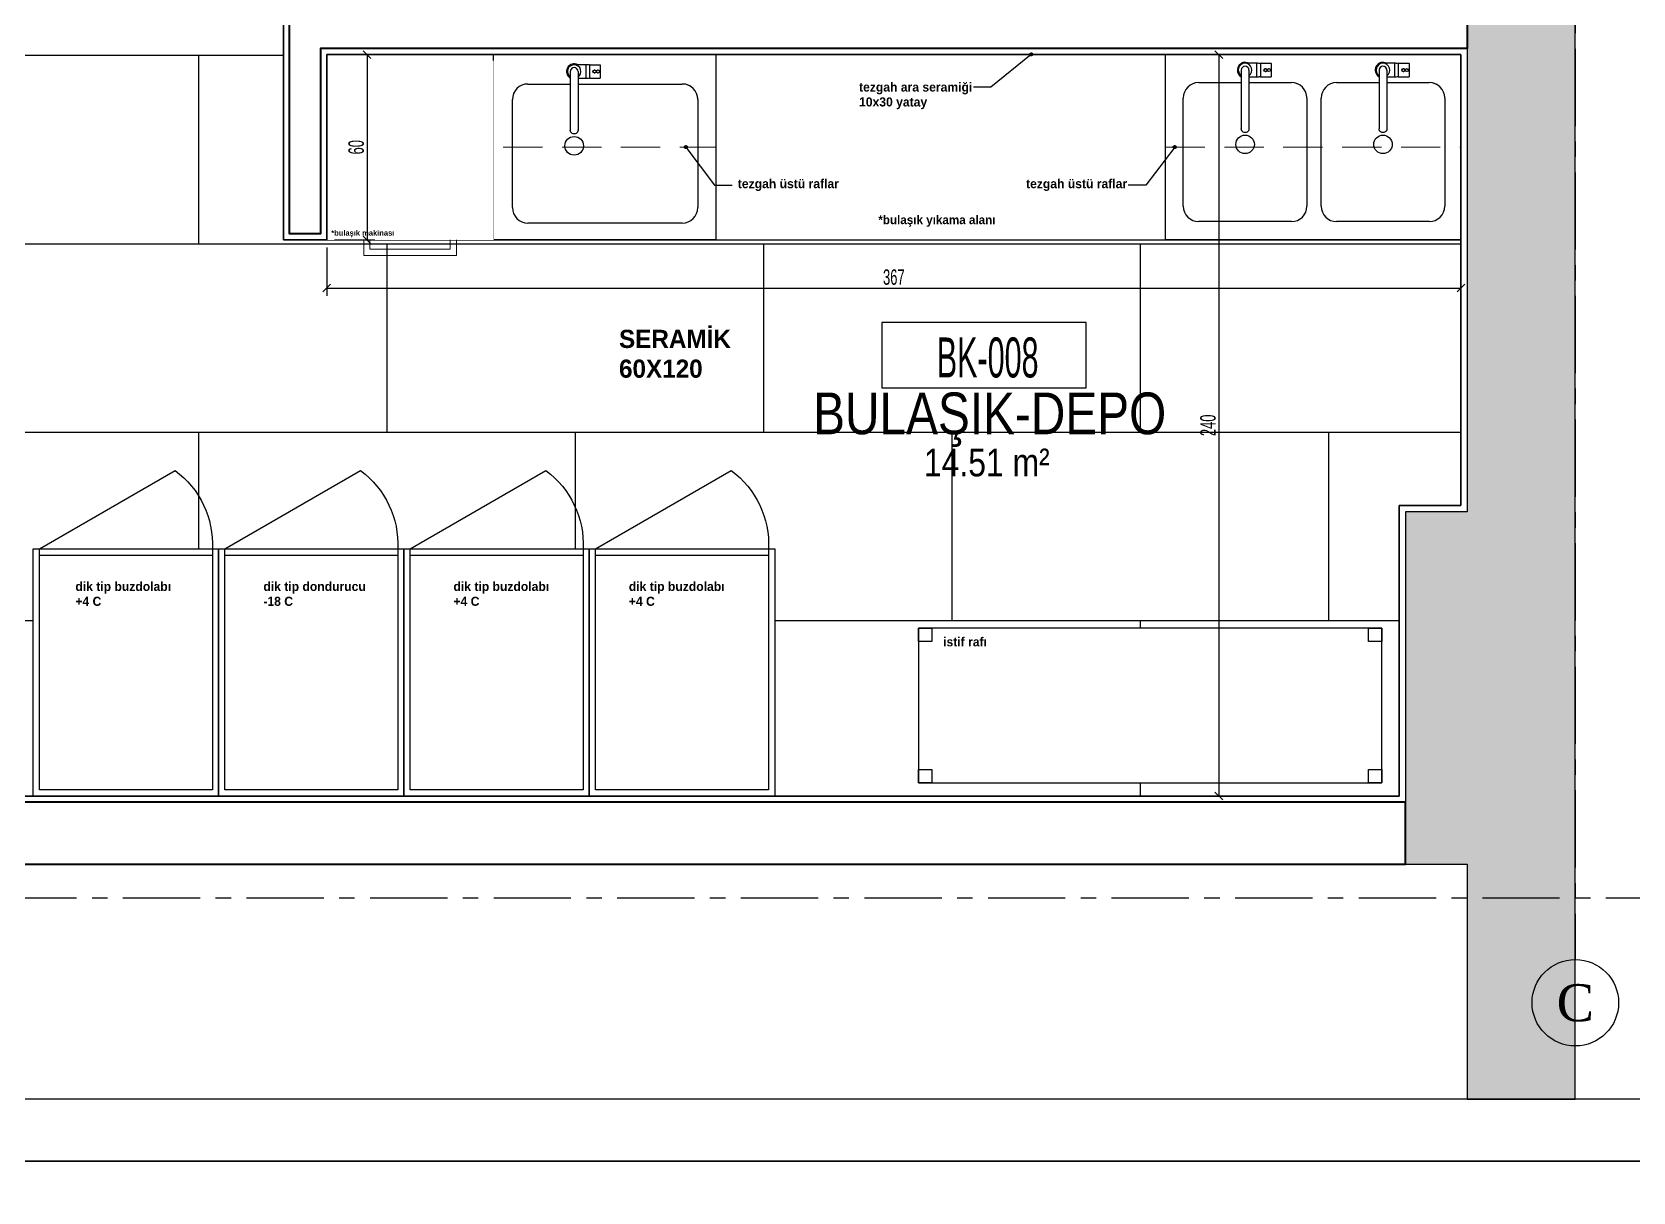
# Model space of a CAD drawing. Header units: millimetres. Extents: x 933584 to 974011, y 4545988 to 4553664.
# Drawn here: x 939766 to 940285, y 4548345 to 4548721 of the extents above; entities that cross this region are included whole.
import ezdxf
from ezdxf.enums import TextEntityAlignment as Align

# ---------------------------------------------------------------- set-up
doc = ezdxf.new("R2010")
doc.units = ezdxf.units.MM
doc.set_wipeout_variables(frame=1)
doc.header["$PDMODE"] = 35
for name, pattern in [('568_AVN_KES_01$0$HIDDEN', [0.375, 0.25, -0.125]), ('CENTER', [2, 1.25, -0.25, 0.25, -0.25]), ('DOT2', [3.175, 0, -3.175]), ('HIDDEN', [9.525, 6.35, -3.175]), ('HIDDENX2', [19.05, 12.7, -6.35])]:
    doc.linetypes.add(name, pattern=pattern)
doc.layers.get('0').update_dxf_attribs({"color": 255})
doc.layers.get('Defpoints').update_dxf_attribs({"color": 8})
for name, color, linetype in [('0-CSX-CXS_20', 14, 'CENTER'), ('0-DMS-50', 143, 'Continuous'), ('0-EST-MEA', 10, 'Continuous'), ('0-HSL-HTC', 253, 'Continuous'), ('0-HSL-HTC_200', 1, 'Continuous'), ('0-HSL-SLD', 252, 'Continuous'), ('0-LNS-SPL', 13, '568_AVN_KES_01$0$HIDDEN'), ('0-LNS-VLF', 11, 'Continuous'), ('0-TXT-NRS', 6, 'Continuous'), ('0-TXT-PBX', 6, 'Continuous'), ('0-TXT-PTX_50', 8, 'Continuous'), ('0-TXT-XBX_20', 3, 'Continuous'), ('2-SPS-RCN', 2, 'Continuous'), ('8-KBT-KEQ', 4, 'Continuous')]:
    doc.layers.add(name, color=color, linetype=linetype)
for name, color, linetype, lineweight in [('2-SPS-IBW', 5, 'Continuous', 40), ('3-OPN-WDR', 4, 'Continuous', 18), ('WNG-02-METAL', 71, 'Continuous', 15), ('WNG-08-WIREDUCT', 120, 'Continuous', 15)]:
    doc.layers.add(name, color=color, linetype=linetype, lineweight=lineweight)
doc.styles.add('Century Gothic_B_3', font='GOTHICB.TTF', dxfattribs={"height": 4})
doc.styles.add('dim_romans_50', font='swissl.ttf', dxfattribs={"width": 0.6, "height": 5})
doc.styles.add('MAHAL YAZISI', font='ARIALN.TTF', dxfattribs={"width": 0.8})
doc.styles.get("Standard").update_dxf_attribs({"font": 'times.ttf'})
doc.dimstyles.new('ONK_dim 1_50', dxfattribs={"dimscale": 5, "dimtxt": 4, "dimasz": 0.5, "dimexe": 0.5, "dimexo": 0.5, "dimgap": 0.2, "dimtad": 1, "dimdec": 1, "dimrnd": 0.5, "dimzin": 9, "dimtxsty": 'dim_romans_50', "dimblk": 'OBLIQUE', "dimcen": 1, "dimclre": 256, "dimclrt": 256, "dimazin": 2, "dimtfac": 1, "dimtdec": 1, "dimtix": 1, "dimtmove": 2, "dimatfit": 3, "dimldrblk": 'OBLIQUE', "dimfxl": 3, "dimfxlon": 1, "dimarcsym": 0})

# ---------------------------------------------------------------- blocks, each defined once
blk = doc.blocks.new('DBXDB')
at = {"layer": '2-SPS-IBW'}
blk.add_lwpolyline([(941153.16, 4548608.89), (941153.16, 4548608.89), (941153.16, 4548608.89), (940402.16, 4548608.89), (940402.16, 4548588.89), (941153.16, 4548588.89), (941153.16, 4548608.89)], close=True, dxfattribs=at)
blk = doc.blocks.new('aksno_20')
at = {"layer": '0-TXT-XBX_20'}
blk.add_circle((0, 0), 7, dxfattribs=at)
blk.add_attdef('AKSNO', text='', height=6).set_placement((0, 0), align=Align.MIDDLE_CENTER)
blk = doc.blocks.new('ZVBXCB')
at = {"layer": '0-CSX-CXS_20', "ltscale": 20}
blk.add_line((933780.76, 4548440.54), (932221.52, 4548440.54), dxfattribs=at)
blk.add_lwpolyline([(933665.85, 4549835.4), (933665.85, 4548420.65)], dxfattribs=at)
at = {"layer": '0-TXT-XBX_20'}
ref = blk.add_blockref('aksno_20', (933665.85, 4548406.65), dxfattribs=dict(at, xscale=2, yscale=2, zscale=2))
ref.add_attrib('AKSNO', 'C', dxfattribs={"color": 7, "height": 12}).set_placement((933665.85, 4548406.65), align=Align.MIDDLE_CENTER)
blk = doc.blocks.new('FDSVBDVBDZVB')
at = {"layer": '0-HSL-HTC_200'}
h = blk.add_hatch(dxfattribs=at)
h.set_pattern_fill('ANSI33', color=256)
h.set_pattern_definition([(45, (935941.6384, 4550274.5564), (-4.490128, 4.490128), []), (45, (935946.1285, 4550274.5564), (-4.490128, 4.490128), [3.175, -1.5875])])
h.paths.add_polyline_path([(941208.16, 4549972.76), (941173.16, 4549972.76), (941173.16, 4548702.89), (941153.16, 4548702.89), (941153.16, 4548588.89), (941173.16, 4548588.89), (941173.16, 4548512.76), (941208.16, 4548512.76)])
at = {"layer": '2-SPS-RCN'}
blk.add_lwpolyline([(941208.16, 4549972.76), (941173.16, 4549972.76), (941173.16, 4548702.89), (941153.16, 4548702.89), (941153.16, 4548588.89), (941173.16, 4548588.89), (941173.16, 4548512.76), (941208.16, 4548512.76)], close=True, dxfattribs=at)
blk = doc.blocks.new('batarya')
at = {"layer": 'WNG-02-METAL'}
for p, q in [((22327.06, 6765.6), (22330.11, 6767.92)), ((22326.01, 6764.8), (22323.42, 6762.84)), ((22323.42, 6762.77), (22326.02, 6759.34)), ((22326.21, 6764.87), (22328.79, 6761.47)), ((22329.72, 6762.1), (22327.06, 6765.6)), ((22331.78, 6763.66), (22329.72, 6762.1)), ((22330.45, 6765.41), (22341.94, 6750.28)), ((22332.44, 6766.92), (22343.93, 6751.79)), ((22328.67, 6761.3), (22326.09, 6759.33))]:
    blk.add_line(p, q, dxfattribs=at)
for points in [[(22326.01, 6764.8), (22326.05, 6764.83), (22326.19, 6764.87)], [(22326.19, 6764.87), (22326.2, 6764.87), (22326.21, 6764.87), (22326.21, 6764.87)], [(22328.79, 6761.45), (22328.71, 6761.33), (22328.67, 6761.3)], [(22328.79, 6761.47), (22328.8, 6761.46), (22328.79, 6761.46), (22328.79, 6761.45)], [(22341.94, 6750.28), (22342.16, 6750.05), (22342.44, 6749.89), (22342.76, 6749.81), (22343.08, 6749.81), (22343.39, 6749.9), (22343.68, 6750.06)], [(22343.68, 6750.06), (22343.91, 6750.29), (22344.07, 6750.57), (22344.16, 6750.88), (22344.17, 6751.2), (22344.09, 6751.51), (22343.93, 6751.79)]]:
    blk.add_lwpolyline(points, dxfattribs=at)
for centre, radius in [((22326.19, 6762.17), 0.525), ((22326.19, 6762.17), 0.47), ((22325.31, 6761.51), 0.5)]:
    blk.add_circle(centre, radius, dxfattribs=at)
for centre, radius, start, end in [((22331.45, 6766.17), 2.5, 337.2316, 155.5423), ((22331.45, 6766.17), 2.2, 341.8342, 272.5673), ((22323.45, 6762.8), 0.05, 127.2059, 217.2059), ((22330.18, 6761.6), 5.08, 127.8893, 140.6506), ((22331.45, 6766.17), 1.25, 37.2059, 217.2059), ((22326.05, 6759.37), 0.05, 217.2059, 307.2059), ((22326.7, 6766.18), 5.08, 293.7612, 306.5225)]:
    blk.add_arc(centre, radius, start, end, dxfattribs=at)
blk = doc.blocks.new('EVYE PLAN')
at = {"layer": '8-KBT-KEQ'}
for p, q in [((5781.56, -707.71), (5781.56, -726.71)), ((5786.65, -705.51), (5782.81, -705.51)), ((5784.06, -707.71), (5784.06, -726.71)), ((5786.65, -709.91), (5786.65, -705.51)), ((5787.77, -705.58), (5787.77, -709.85)), ((5787.97, -705.52), (5791.22, -705.52)), ((5791.27, -705.57), (5791.27, -709.87)), ((5767.81, -711.76), (5781.56, -711.76)), ((5784.06, -709.91), (5786.65, -709.91)), ((5784.06, -711.76), (5797.81, -711.76)), ((5787.97, -709.92), (5791.22, -709.92)), ((5762.81, -751.76), (5762.81, -716.76)), ((5802.81, -716.76), (5802.81, -751.76)), ((5797.81, -756.76), (5767.81, -756.76))]:
    blk.add_line(p, q, dxfattribs=at)
for points in [[(5787.78, -705.57), (5787.77, -705.57), (5787.77, -705.58), (5787.77, -705.58)], [(5787.77, -709.85), (5787.77, -709.86), (5787.77, -709.86), (5787.78, -709.87)], [(5787.97, -705.52), (5787.92, -705.52), (5787.78, -705.57)], [(5787.78, -709.87), (5787.92, -709.91), (5787.97, -709.92)], [(5782.81, -727.94), (5782.49, -727.9), (5782.19, -727.77), (5781.93, -727.58), (5781.73, -727.32), (5781.61, -727.03), (5781.56, -726.71)], [(5784.06, -726.71), (5784.02, -727.03), (5783.9, -727.32), (5783.7, -727.58), (5783.44, -727.77), (5783.14, -727.9), (5782.81, -727.94)]]:
    blk.add_lwpolyline(points, dxfattribs=at)
for centre, radius in [((5789.42, -707.72), 0.525), ((5789.42, -707.72), 0.47), ((5790.52, -707.72), 0.5), ((5782.81, -731.76), 3)]:
    blk.add_circle(centre, radius, dxfattribs=at)
for centre, radius, start, end in [((5782.81, -707.71), 2.5, 61.6636, 239.9743), ((5782.81, -707.71), 2.2, 304.6386, 235.3717), ((5782.81, -707.71), 1.25, 0, 180), ((5786.59, -710.59), 5.08, 76.5553, 89.3166), ((5786.59, -704.83), 5.08, 270.6834, 283.4447), ((5791.22, -705.57), 0.05, 360, 90), ((5791.22, -709.87), 0.05, 270, 0), ((5767.81, -716.76), 5, 90, 180), ((5797.81, -716.76), 5, 51.566, 90), ((5797.81, -716.76), 5, 0, 90), ((5797.81, -716.76), 5, 0, 21.3657), ((5767.81, -751.76), 5, 180, 270), ((5797.81, -751.76), 5, 270, 0)]:
    blk.add_arc(centre, radius, start, end, dxfattribs=at)
at = {"layer": '8-KBT-KEQ', "xscale": -1, "rotation": 37.20591726552704}
blk.add_blockref('batarya', (27660.46, 7406.66), dxfattribs=at)
blk = doc.blocks.new('MAHAL_KODU')
at = {"layer": '0-TXT-PTX_50'}
for tag, height, p in [('MEKAN_ADI', 0.3, (0, -0.65)), ('ALAN', 0.2, (0, -0.95))]:
    blk.add_attdef(tag, text='', height=height, dxfattribs=at).set_placement(p, align=Align.MIDDLE_CENTER)
at = {"linetype": 'DOT2', "ltscale": 10000}
blk.add_wipeout([(-0.748, 0.049), (0.721, 0.049), (0.722, -0.423), (-0.752, -0.425)], dxfattribs=at)
at = {"layer": '0-TXT-PBX'}
blk.add_lwpolyline([(-0.748, -0.422), (0.721, -0.422), (0.721, 0.049), (-0.748, 0.049)], close=True, dxfattribs=at)
at = {"layer": '0-TXT-PTX_50'}
blk.add_attdef('MAHAL_KODU', text='', height=0.3, dxfattribs=at).set_placement((0, -0.2), align=Align.MIDDLE_CENTER)
blk = doc.blocks.new('vcbxcbxcb')
at = {"layer": '0-HSL-SLD', "linetype": 'Continuous'}
for p, q in [((939757.71, 4548713.28), (939847.71, 4548713.28)), ((939820.32, 4548652.32), (939820.32, 4548713.28)), ((939881.28, 4548713.28), (939881.28, 4548713.53)), ((940003.2, 4548713.28), (940003.2, 4548713.53)), ((940125.12, 4548713.28), (940125.12, 4548713.53)), ((939757.71, 4548652.32), (940228.84, 4548652.32)), ((939881.28, 4548591.36), (939881.28, 4548652.32)), ((940003.2, 4548591.36), (940003.2, 4548652.32)), ((940125.12, 4548591.36), (940125.12, 4548652.32)), ((939757.71, 4548591.36), (940228.84, 4548591.36)), ((939820.32, 4548553.53), (939820.32, 4548591.36)), ((939942.24, 4548553.53), (939942.24, 4548591.36)), ((940064.16, 4548530.4), (940064.16, 4548591.36)), ((940186.08, 4548530.4), (940186.08, 4548591.36)), ((939757.71, 4548530.4), (939766.71, 4548530.4)), ((940006.71, 4548530.4), (940208.84, 4548530.4)), ((940125.12, 4548527.83), (940125.12, 4548530.4)), ((940125.12, 4548473.53), (940125.12, 4548477.83))]:
    blk.add_line(p, q, dxfattribs=at)
blk = doc.blocks.new('_Oblique')
at = {"color": 0, "linetype": 'ByBlock', "lineweight": -2}
blk.add_line((-0.5, -0.5), (0.5, 0.5), dxfattribs=at)
blk = doc.blocks.new('*D1394')
at = {"layer": '0-DMS-50', "lineweight": -2}
for p, q in [((939864.21, 4548713.53), (939877.26, 4548713.53)), ((939864.21, 4548653.53), (939877.26, 4548653.53))]:
    blk.add_line(p, q, dxfattribs=at)
at = {"layer": '0-DMS-50', "color": 0, "lineweight": -2}
blk.add_line((939874.76, 4548713.53), (939874.76, 4548653.53), dxfattribs=at)
at = {"layer": 'Defpoints', "color": 0}
for p in [(939861.71, 4548713.53), (939861.71, 4548653.53), (939874.76, 4548653.53)]:
    blk.add_point(p, dxfattribs=at)
at = {"layer": '0-DMS-50', "color": 0, "linetype": 'ByBlock', "lineweight": -2, "xscale": 2.5, "yscale": 2.5, "zscale": 2.5}
for p, rotation in [((939874.76, 4548713.53), 90), ((939874.76, 4548653.53), 270)]:
    blk.add_blockref('_Oblique', p, dxfattribs=dict(at, rotation=rotation))
at = {"layer": '0-DMS-50', "insert": (939871.26, 4548683.53), "char_height": 5, "attachment_point": 5, "rotation": 90, "style": 'dim_romans_50'}
blk.add_mtext('60', dxfattribs=at)
blk = doc.blocks.new('*D1395')
at = {"layer": '0-DMS-50', "lineweight": -2}
for p, q in [((940135.74, 4548713.53), (940152.97, 4548713.53)), ((940135.74, 4548473.53), (940152.97, 4548473.53))]:
    blk.add_line(p, q, dxfattribs=at)
at = {"layer": '0-DMS-50', "color": 0, "lineweight": -2}
blk.add_line((940150.47, 4548713.53), (940150.47, 4548473.53), dxfattribs=at)
at = {"layer": 'Defpoints', "color": 0}
for p in [(940133.24, 4548713.53), (940133.24, 4548473.53), (940150.47, 4548473.53)]:
    blk.add_point(p, dxfattribs=at)
at = {"layer": '0-DMS-50', "color": 0, "linetype": 'ByBlock', "lineweight": -2, "xscale": 2.5, "yscale": 2.5, "zscale": 2.5}
for p, rotation in [((940150.47, 4548713.53), 90), ((940150.47, 4548473.53), 270)]:
    blk.add_blockref('_Oblique', p, dxfattribs=dict(at, rotation=rotation))
at = {"layer": '0-DMS-50', "insert": (940146.97, 4548593.53), "char_height": 5, "attachment_point": 5, "rotation": 90, "style": 'dim_romans_50'}
blk.add_mtext('240', dxfattribs=at)
blk = doc.blocks.new('*D1396')
at = {"layer": '0-DMS-50', "lineweight": -2}
for p, q in [((939861.71, 4548651.03), (939861.71, 4548635.47)), ((940228.84, 4548651.03), (940228.84, 4548635.47))]:
    blk.add_line(p, q, dxfattribs=at)
at = {"layer": '0-DMS-50', "color": 0, "lineweight": -2}
blk.add_line((939861.71, 4548637.97), (940228.84, 4548637.97), dxfattribs=at)
at = {"layer": 'Defpoints', "color": 0}
for p in [(939861.71, 4548653.53), (940228.84, 4548653.53), (940228.84, 4548637.97)]:
    blk.add_point(p, dxfattribs=at)
at = {"layer": '0-DMS-50', "color": 0, "linetype": 'ByBlock', "lineweight": -2, "xscale": 2.5, "yscale": 2.5, "zscale": 2.5, "rotation": 180}
blk.add_blockref('_Oblique', (939861.71, 4548637.97), dxfattribs=at)
at = {"layer": '0-DMS-50', "color": 0, "linetype": 'ByBlock', "lineweight": -2, "xscale": 2.5, "yscale": 2.5, "zscale": 2.5}
blk.add_blockref('_Oblique', (940228.84, 4548637.97), dxfattribs=at)
at = {"layer": '0-DMS-50', "insert": (940045.27, 4548641.47), "char_height": 5, "attachment_point": 5, "style": 'dim_romans_50'}
blk.add_mtext('367', dxfattribs=at)

msp = doc.modelspace()

# ---------------------------------------------------------------- hatches: boundary and pattern name
at = {"layer": '0-LNS-VLF', "linetype": 'HIDDEN', "ltscale": 0.5}
h = msp.add_hatch(color=256, dxfattribs=at)
h.dxf.hatch_style = 1
edge = h.paths.add_edge_path()
edge.add_arc((940089.75, 4548713.59), 0.467, 0, 360)
h = msp.add_hatch(color=256, dxfattribs=at)
h.dxf.hatch_style = 1
edge = h.paths.add_edge_path()
edge.add_arc((939977.96, 4548683.58), 0.467, -180, 180, ccw=False)
h = msp.add_hatch(color=256, dxfattribs=at)
h.dxf.hatch_style = 1
edge = h.paths.add_edge_path()
edge.add_arc((940136.18, 4548683.58), 0.467, 0, 360)

# ---------------------------------------------------------------- linework, layer by layer
at = {"color": 0}
for points in [[(938801.5, 4549855.4), (940901.5, 4549855.4), (940901.5, 4548355.4), (938801.5, 4548355.4)], [(938821.5, 4549835.4), (940881.5, 4549835.4), (940881.5, 4548375.4), (938821.5, 4548375.4)], [(938801.5, 4548355.4), (940901.5, 4548355.4), (940901.5, 4546855.4), (938801.5, 4546855.4)]]:
    msp.add_lwpolyline(points, close=True, dxfattribs=at)
at = {"layer": '0-LNS-SPL', "linetype": 'ByBlock', "ltscale": 0.5}
msp.add_lwpolyline([(939847.71, 4548828.03), (939847.71, 4548653.53), (939861.71, 4548653.53), (939861.71, 4548713.53), (940228.84, 4548713.53), (940228.84, 4548567.53), (940208.84, 4548567.53), (940208.84, 4548473.53), (939757.71, 4548473.53), (939757.71, 4548583.53)], dxfattribs=at)
at = {"layer": '0-LNS-VLF', "ltscale": 0.5}
for points in [[(940089.75, 4548713.59), (940076.7, 4548702.94), (940071.01, 4548702.94)], [(939977.96, 4548683.58), (939987.28, 4548671.27), (939992.97, 4548671.27)], [(940136.18, 4548683.58), (940126.85, 4548671.27), (940121.16, 4548671.27)]]:
    msp.add_lwpolyline(points, dxfattribs=at)
at = {"layer": '0-LNS-VLF', "linetype": 'HIDDEN', "ltscale": 0.5}
for centre in [(940089.75, 4548713.59), (939977.96, 4548683.58), (940136.18, 4548683.58)]:
    msp.add_circle(centre, 0.467, dxfattribs=at)
at = {"layer": '0-TXT-NRS'}
for points in [[(939768.71, 4548551.53), (939768.71, 4548553.53), (939812.65, 4548578.91, -0.250385), (939824.71, 4548553.53), (939824.71, 4548551.53)], [(939828.71, 4548551.53), (939828.71, 4548553.53), (939872.65, 4548578.91, -0.250385), (939884.71, 4548553.53), (939884.71, 4548551.53)], [(939888.71, 4548551.53), (939888.71, 4548553.53), (939932.65, 4548578.91, -0.250385), (939944.71, 4548553.53), (939944.71, 4548551.53)], [(939948.71, 4548551.53), (939948.71, 4548553.53), (939992.65, 4548578.91, -0.250385), (940004.71, 4548553.53), (940004.71, 4548551.53)]]:
    msp.add_lwpolyline(points, format="xyb", dxfattribs=at)
for points in [[(939766.71, 4548473.53), (939766.71, 4548553.53), (939826.71, 4548553.53), (939826.71, 4548473.53)], [(939768.71, 4548475.53), (939768.71, 4548551.53), (939824.71, 4548551.53), (939824.71, 4548475.53)], [(939826.71, 4548473.53), (939826.71, 4548553.53), (939886.71, 4548553.53), (939886.71, 4548473.53)], [(939828.71, 4548475.53), (939828.71, 4548551.53), (939884.71, 4548551.53), (939884.71, 4548475.53)], [(939886.71, 4548473.53), (939886.71, 4548553.53), (939946.71, 4548553.53), (939946.71, 4548473.53)], [(939888.71, 4548475.53), (939888.71, 4548551.53), (939944.71, 4548551.53), (939944.71, 4548475.53)], [(939946.71, 4548473.53), (939946.71, 4548553.53), (940006.71, 4548553.53), (940006.71, 4548473.53)], [(939948.71, 4548475.53), (939948.71, 4548551.53), (940004.71, 4548551.53), (940004.71, 4548475.53)]]:
    msp.add_lwpolyline(points, close=True, dxfattribs=at)
at = {"layer": '2-SPS-IBW'}
msp.add_lwpolyline([(939849.71, 4548830.03), (939859.71, 4548830.03), (939859.71, 4548725.53), (940230.84, 4548725.53), (940230.84, 4548715.53), (939859.71, 4548715.53), (939859.71, 4548655.53), (939849.71, 4548655.53), (939849.71, 4548830.03)], dxfattribs=at)
at = {"layer": '3-OPN-WDR', "linetype": 'HIDDENX2'}
for points in [[(939861.71, 4548683.53), (939987.71, 4548683.53), (939987.71, 4548713.53), (939861.71, 4548713.53)], [(940133.24, 4548683.53), (940228.84, 4548683.53), (940228.84, 4548713.53), (940133.24, 4548713.53)]]:
    msp.add_lwpolyline(points, close=True, dxfattribs=at)
at = {"layer": '8-KBT-KEQ'}
for p, q in [((939945.64, 4548710.24), (939941.81, 4548710.24)), ((939945.64, 4548705.84), (939945.64, 4548710.24)), ((939946.96, 4548710.24), (939950.21, 4548710.24)), ((939940.56, 4548708.04), (939940.56, 4548689.04)), ((939943.06, 4548708.04), (939943.06, 4548689.04)), ((939943.06, 4548705.84), (939945.64, 4548705.84)), ((939946.76, 4548710.17), (939946.76, 4548705.91)), ((939946.96, 4548705.84), (939950.21, 4548705.84)), ((939950.26, 4548710.19), (939950.26, 4548705.89)), ((939926.81, 4548703.99), (939940.56, 4548703.99)), ((939943.06, 4548703.99), (939976.81, 4548703.99)), ((939921.81, 4548663.99), (939921.81, 4548698.99)), ((939981.81, 4548698.99), (939981.81, 4548663.99)), ((939976.81, 4548658.99), (939926.81, 4548658.99))]:
    msp.add_line(p, q, dxfattribs=at)
for points in [[(939861.71, 4548653.53), (940228.84, 4548653.53), (940228.84, 4548713.53), (939861.71, 4548713.53)], [(939915.71, 4548713.53), (939987.71, 4548713.53), (939987.71, 4548653.53), (939915.71, 4548653.53)], [(940133.24, 4548713.53), (940228.84, 4548713.53), (940228.84, 4548653.53), (940133.24, 4548653.53)], [(940203.27, 4548477.83), (940203.27, 4548527.83), (940053.27, 4548527.83), (940053.27, 4548477.83)], [(940053.27, 4548527.83), (940057.58, 4548527.83), (940057.58, 4548523.51), (940053.27, 4548523.51)], [(940198.95, 4548527.83), (940203.27, 4548527.83), (940203.27, 4548523.51), (940198.95, 4548523.51)], [(940053.27, 4548482.14), (940057.58, 4548482.14), (940057.58, 4548477.83), (940053.27, 4548477.83)], [(940198.95, 4548482.14), (940203.27, 4548482.14), (940203.27, 4548477.83), (940198.95, 4548477.83)]]:
    msp.add_lwpolyline(points, close=True, dxfattribs=at)
for points in [[(939946.96, 4548710.24), (939946.91, 4548710.23), (939946.78, 4548710.19)], [(939946.78, 4548710.19), (939946.77, 4548710.18), (939946.76, 4548710.18), (939946.76, 4548710.17)], [(939946.76, 4548705.91), (939946.76, 4548705.9), (939946.77, 4548705.89), (939946.78, 4548705.89)], [(939946.78, 4548705.89), (939946.91, 4548705.84), (939946.96, 4548705.84)], [(939941.81, 4548687.82), (939941.49, 4548687.86), (939941.18, 4548687.98), (939940.93, 4548688.18), (939940.73, 4548688.43), (939940.6, 4548688.73), (939940.56, 4548689.04)], [(939943.06, 4548689.04), (939943.02, 4548688.73), (939942.89, 4548688.43), (939942.69, 4548688.18), (939942.43, 4548687.98), (939942.13, 4548687.86), (939941.81, 4548687.82)]]:
    msp.add_lwpolyline(points, dxfattribs=at)
for centre, radius in [((939948.41, 4548708.04), 0.525), ((939948.41, 4548708.04), 0.47), ((939949.51, 4548708.04), 0.5), ((939941.81, 4548683.99), 3)]:
    msp.add_circle(centre, radius, dxfattribs=at)
for centre, radius, start, end in [((939941.81, 4548708.04), 2.5, 61.6636, 239.9743), ((939941.81, 4548708.04), 2.2, 304.6386, 235.3717), ((939945.58, 4548705.17), 5.08, 76.5553, 89.3166), ((939950.21, 4548710.19), 0.05, 360, 90), ((939941.81, 4548708.04), 1.25, 0, 180), ((939945.58, 4548710.92), 5.08, 270.6834, 283.4447), ((939950.21, 4548705.89), 0.05, 270, 0), ((939926.81, 4548698.99), 5, 90, 180), ((939976.81, 4548698.99), 5, 51.566, 90), ((939976.81, 4548698.99), 5, 0, 90), ((939976.81, 4548698.99), 5, 0, 21.3657), ((939926.81, 4548663.99), 5, 180, 270), ((939976.81, 4548663.99), 5, 270, 0)]:
    msp.add_arc(centre, radius, start, end, dxfattribs=at)

# ---------------------------------------------------------------- block references
for name, p in [('ZVBXCB', (6600, 0)), ('FDSVBDVBDZVB', (-942.31, -137.36)), ('EVYE PLAN', (934376.16, 4549416.21)), ('EVYE PLAN', (934420.78, 4549416.21))]:
    msp.add_blockref(name, p)
at = {"layer": '0-HSL-HTC'}
msp.add_blockref('DBXDB', (-942.31, -137.36), dxfattribs=at)
at = {"layer": '8-KBT-KEQ', "xscale": -1, "rotation": 37.20591726552704}
msp.add_blockref('batarya', (961819.46, 4556822.42), dxfattribs=at)

# ---------------------------------------------------------------- texts
at = {"layer": '0-LNS-VLF', "linetype": 'HIDDEN', "ltscale": 0.5, "char_height": 2.9364, "width": 95.455, "attachment_point": 1, "line_spacing_factor": 0.984502, "style": 'Century Gothic_B_3'}
for s, insert in [('\\pxql;{\\fFranklin Gothic Book|b1|i0|c162|p34;tezgah ara seramiği\\P10x30 yatay}', (940034.01, 4548704.48)), ('\\pxql;{\\fFranklin Gothic Book|b1|i0|c162|p34;tezgah üstü raflar}', (939994.78, 4548673.21)), ('\\pxql;{\\fFranklin Gothic Book|b1|i0|c162|p34;tezgah üstü raflar}', (940088.06, 4548673.21)), ('\\pxql;{\\fFranklin Gothic Book|b1|i0|c162|p34;dik tip buzdolabı\\P+4 C}', (939780.36, 4548542.86)), ('\\pxql;{\\fFranklin Gothic Book|b1|i0|c162|p34;dik tip dondurucu\\P-18 C}', (939841.21, 4548542.86)), ('\\pxql;{\\fFranklin Gothic Book|b1|i0|c162|p34;dik tip buzdolabı\\P+4 C}', (939902.74, 4548542.86)), ('\\pxql;{\\fFranklin Gothic Book|b1|i0|c162|p34;dik tip buzdolabı\\P+4 C}', (939959.51, 4548542.86)), ('\\pxql;{\\fFranklin Gothic Book|b1|i0|c162|p34;istif rafı}', (940061.23, 4548524.93))]:
    msp.add_mtext(s, dxfattribs=dict(at, insert=insert))
at = {"layer": '0-TXT-XBX_20', "color": 0, "insert": (940040.25, 4548661.45), "char_height": 2.819, "width": 94.8284, "attachment_point": 1, "rotation": 0, "line_spacing_factor": 0.984502, "style": 'Century Gothic_B_3'}
msp.add_mtext('{\\fFranklin Gothic Book|b1|i0|c162|p34;*bulaşık yıkama alanı}', dxfattribs=at)
at = {"layer": '0-TXT-XBX_20', "color": 0, "insert": (939956.32, 4548624.44), "char_height": 5.8729, "width": 228.8091, "attachment_point": 1, "line_spacing_factor": 0.984502, "style": 'Century Gothic_B_3'}
msp.add_mtext('\\pxql;{\\fFranklin Gothic Book|b1|i0|c162|p34;SERAMİK \\P60X120}', dxfattribs=at)

# ---------------------------------------------------------------- next in the draw order: block references
ref = msp.add_blockref('MAHAL_KODU', (940075.08, 4548624.61), dxfattribs=dict(xscale=45, yscale=45, zscale=1.2))
ref.add_attrib('MAHAL_KODU', 'BK-008', dxfattribs={"layer": '0-TXT-PTX_50', "height": 12.937, "style": 'MAHAL YAZISI', "width": 0.666667}).set_placement((940075.64, 4548615.49), align=Align.MIDDLE_CENTER)
ref.add_attrib('MEKAN_ADI', 'BULAŞIK-DEPO', dxfattribs={"layer": '0-TXT-PTX_50', "height": 13.5, "style": 'MAHAL YAZISI'}).set_placement((940076.3, 4548597.4), align=Align.MIDDLE_CENTER)
ref.add_attrib('ALAN', '14.51 m²', dxfattribs={"layer": '0-TXT-PTX_50', "height": 9, "style": 'MAHAL YAZISI'}).set_placement((940075.37, 4548581.51), align=Align.MIDDLE_CENTER)

# ---------------------------------------------------------------- next in the draw order: wipeouts: each hides what was drawn before it
at = {"linetype": 'HIDDEN'}
msp.add_wipeout([(939915.71, 4548653.53), (939915.71, 4548711.53), (939861.71, 4548711.53), (939861.71, 4548653.53)], dxfattribs=at).dxf.layer = 'WNG-08-WIREDUCT'

# ---------------------------------------------------------------- next in the draw order: linework, layer by layer
at = {"layer": '0-EST-MEA'}
msp.add_lwpolyline([(939760.15, 4549003.22), (939754.59, 4548961.71), (939716.71, 4548975.68), (939716.71, 4548757.53), (939757.71, 4548757.53), (939757.71, 4548473.53), (940208.84, 4548473.53), (940208.84, 4548567.53), (940228.84, 4548567.53), (940228.84, 4548713.53), (939861.71, 4548713.53), (939861.71, 4548653.53), (939847.71, 4548653.53), (939847.71, 4549003.22)], close=True, dxfattribs=at)
at = {"layer": 'WNG-08-WIREDUCT'}
for points in [[(939873.71, 4548653.53), (939873.71, 4548648.53), (939903.71, 4548648.53), (939903.71, 4548653.53)], [(939875.71, 4548653.53), (939875.71, 4548650.53), (939901.71, 4548650.53), (939901.71, 4548653.53)]]:
    msp.add_lwpolyline(points, dxfattribs=at)

# ---------------------------------------------------------------- next in the draw order: block references
at = {"layer": '0-HSL-SLD'}
msp.add_blockref('vcbxcbxcb', (0, 0), dxfattribs=at)

# ---------------------------------------------------------------- next in the draw order: texts
at = {"layer": 'WNG-08-WIREDUCT', "linetype": 'HIDDEN', "insert": (939863.18, 4548656.68), "char_height": 1.7619, "width": 83.6427, "attachment_point": 1, "line_spacing_factor": 0.984502, "style": 'Century Gothic_B_3'}
msp.add_mtext('{\\fFranklin Gothic Book|b1|i0|c162|p34;*bulaşık makinası}', dxfattribs=at)

# ---------------------------------------------------------------- next in the draw order: dimensions: what is measured, and where the dimension line sits
at = {"layer": '0-DMS-50'}
for p1, p2, distance, picture, middle in [((939861.71, 4548713.53), (939861.71, 4548653.53), 13.06, '*D1394', (939871.26, 4548683.53)), ((940133.24, 4548713.53), (940133.24, 4548473.53), 17.23, '*D1395', (940146.97, 4548593.53)), ((939861.71, 4548653.53), (940228.84, 4548653.53), -15.57, '*D1396', (940045.27, 4548641.47))]:
    dim = msp.add_aligned_dim(p1=p1, p2=p2, distance=distance, dimstyle='ONK_dim 1_50', dxfattribs=at)
    dim.commit()
    dim.dimension.update_dxf_attribs({"geometry": picture, "text_midpoint": middle})

doc.saveas('drawing.dxf')
